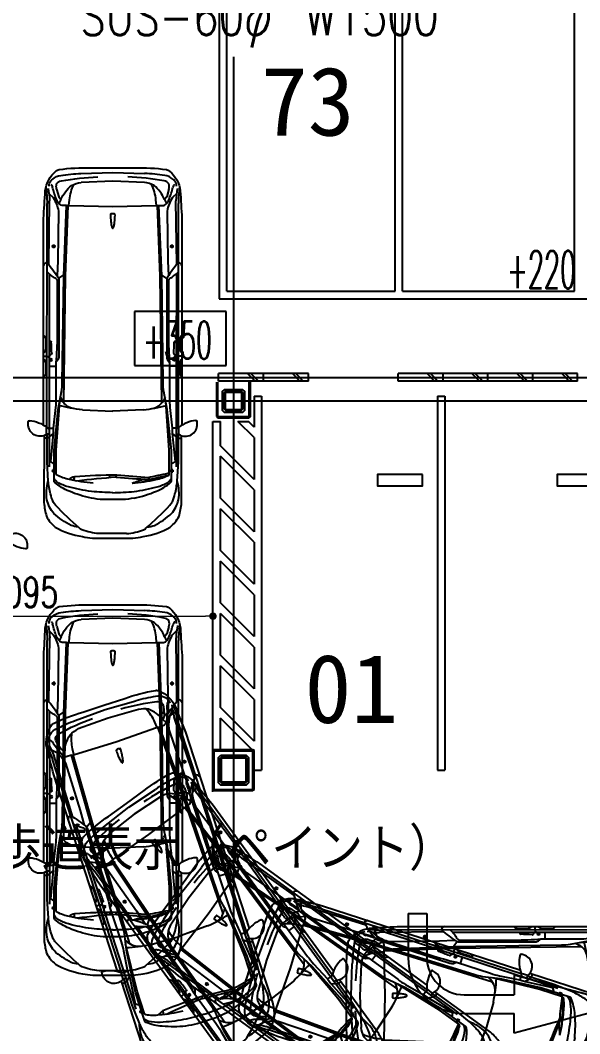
# Model space of a CAD drawing. Header units: millimetres. Extents: x 3721 to 423725, y 3529 to 115772.
# Drawn here: x 45765 to 53244, y 50034 to 63582 of the extents above; entities that cross this region are included whole.
import ezdxf
from ezdxf.enums import TextEntityAlignment as Align

# ---------------------------------------------------------------- set-up
doc = ezdxf.new("R2010")
doc.units = ezdxf.units.MM
doc.header["$LTSCALE"] = 0.2
doc.header["$PDMODE"] = 1
doc.linetypes.add('CENTER', pattern=[50.8, 31.75, -6.35, 6.35, -6.35])
doc.layers.get('Defpoints').update_dxf_attribs({"color": 40})
for name, color, linetype in [('0-1', 7, 'Continuous'), ('92 設備記述', 3, 'Continuous'), ('A_建築（下図）', 8, 'Continuous'), ('A_緑地', 3, 'Continuous')]:
    doc.layers.add(name, color=color, linetype=linetype)
doc.layers.add('A_寸法', color=1, linetype='Continuous', lineweight=9, true_color=0xff0000)
doc.layers.add('改修記述', color=1, linetype='Continuous', lineweight=9, true_color=0xff0000)
doc.layers.add('A_通芯', color=8, linetype='Continuous', plot=False)
doc.styles.add('Dim', font='simplex.shx', dxfattribs={"width": 0.7, "bigfont": 'extfont2.shx'})
doc.styles.get("Standard").update_dxf_attribs({"font": 'simplex.shx', "width": 0.8, "height": 700, "bigfont": 'extfont2.shx'})
doc.styles.add('Standard-A', font='romans.shx', dxfattribs={"bigfont": 'extfont2.shx'})
doc.styles.add('ゴシック', font='MS Gothic.ttf', dxfattribs={"height": 4})
doc.styles.add('スタイル1', font='MS PGothic.ttf')
doc.dimstyles.new('1-200', dxfattribs={"dimscale": 200, "dimtxt": 3, "dimasz": 1, "dimexe": 1, "dimexo": 1, "dimgap": 1, "dimtad": 1, "dimdec": 0, "dimtxsty": 'Dim', "dimblk": 'DOT', "dimcen": 2.5, "dimadec": 0, "dimazin": 0, "dimtfac": 1, "dimtdec": 0, "dimtix": 1, "dimtmove": 2, "dimatfit": 3, "dimldrblk": '引出線', "dimfxl": 1, "dimlwd": -1, "dimlwe": -1, "dimarcsym": 0})

# ---------------------------------------------------------------- blocks, each defined once
blk = doc.blocks.new('_Dot')
at = {"color": 0, "linetype": 'ByBlock', "lineweight": -2}
blk.add_line((-0.5, 0), (-1, 0), dxfattribs=at)
at = {"color": 0, "linetype": 'ByBlock', "const_width": 0.5}
blk.add_lwpolyline([(-0.25, 0, 1), (0.25, 0, 1)], format="xyb", close=True, dxfattribs=at)
blk = doc.blocks.new('*D4')
at = {"layer": 'A_寸法', "color": 0, "transparency": 16777216}
for p, q in [((43246, 54616), (43246, 55616)), ((43346, 55616), (48241, 55616)), ((48341, 54616), (48341, 55616))]:
    blk.add_line(p, q, dxfattribs=at)
at = {"layer": 'Defpoints', "color": 0, "transparency": 16777216}
for p in [(48341, 55616), (43246, 54616), (48341, 54616)]:
    blk.add_point(p, dxfattribs=at)
at = {"layer": 'A_寸法', "color": 0, "transparency": 16777216, "xscale": 100, "yscale": 100, "zscale": 100, "rotation": 180}
blk.add_blockref('_Dot', (43246, 55616), dxfattribs=at)
at = {"layer": 'A_寸法', "color": 0, "transparency": 16777216, "xscale": 100, "yscale": 100, "zscale": 100}
blk.add_blockref('_Dot', (48341, 55616), dxfattribs=at)
at = {"layer": 'A_寸法', "color": 0, "transparency": 16777216, "insert": (45793, 55936), "char_height": 400, "attachment_point": 5, "style": 'Dim'}
blk.add_mtext('5095', dxfattribs=at)
blk = doc.blocks.new('引出線')
at = {"color": 0, "linetype": 'ByBlock'}
for points in [[(0, 0), (-1.96, -0.4)], [(-1, 0), (0, 0)]]:
    blk.add_lwpolyline(points, dxfattribs=at)
blk = doc.blocks.new('ミニバン-軌跡(CAD素材.com)')
at = {"color": 0, "linetype": 'ByBlock', "lineweight": -2}
for p, q in [((-768, -777), (-784, -803)), ((768, -777), (784, -803)), ((-848, -1033), (-795, -996)), ((-796, -1398), (-834, -1023)), ((848, -1033), (795, -996)), ((796, -1398), (834, -1023)), ((-879, -1479), (-878, -4475)), ((-765, -1745), (-796, -1472)), ((765, -1745), (796, -1472)), ((879, -1479), (878, -4475)), ((-700, -1879), (-677, -1840)), ((700, -1879), (677, -1840)), ((-848, -2299), (-760, -2299)), ((848, -2299), (760, -2299)), ((-723, -3470), (-653, -3521)), ((723, -3470), (653, -3521)), ((-855, -3657), (-844, -4509)), ((855, -3657), (844, -4509)), ((-856, -4608), (-798, -4552)), ((856, -4608), (798, -4552))]:
    blk.add_line(p, q, dxfattribs=at)
for points in [[(918, -1372), (919, -475, 0.052869), (886, -293, 0.099297), (769, -149, 0.09505), (406, -21, 0.019204), (270, 0), (0, 0), (-270, 0, 0.019204), (-406, -21, 0.09505), (-769, -149, 0.099297), (-886, -293, 0.052869), (-919, -475), (-918, -1372)], [(-444, -133, 0.023131), (-765, -442)], [(-185, -60, 0.063251), (-413, -112, 0.134396), (-444, -133)], [(185, -60, -0.063251), (413, -112, -0.134396), (444, -133)], [(444, -133, -0.023131), (765, -442)], [(-557, -171, 0.075459), (-787, -329)], [(-461, -152, 0.104508), (-557, -171)], [(461, -152, -0.104508), (557, -171)], [(557, -171, -0.075459), (787, -329)], [(-787, -329, 0.114979), (-879, -511)], [(787, -329, -0.114979), (879, -511)], [(-879, -511, 0.118345), (-862, -763)], [(-797, -487, 0.039053), (-832, -591)], [(-765, -442, 0.066416), (-797, -487)], [(-286, -534, 0.049595), (-583, -628)], [(-286, -534, -0.024842), (-131, -515), (131, -515, -0.024842), (286, -534)], [(286, -534, -0.049595), (583, -628)], [(765, -442, -0.066416), (797, -487)], [(797, -487, -0.039053), (832, -591)], [(879, -511, -0.118345), (862, -763)], [(-832, -591, 0.044996), (-862, -763)], [(-583, -628, 0.082206), (-774, -744)], [(-285, -624, 0.029208), (-593, -685)], [(3, -608, 0.020061), (-285, -624)], [(-3, -608, -0.020061), (285, -624)], [(285, -624, -0.029208), (593, -685)], [(583, -628, -0.082206), (774, -744)], [(832, -591, -0.044996), (862, -763)], [(-774, -744, 0.192364), (-784, -766), (-784, -1170), (-729, -1719), (-683, -1959, -0.039646), (-674, -2078), (-654, -3505), (-618, -4448), (-678, -4448, 0.139659), (-705, -4458)], [(-736, -746, 0.111729), (-768, -777)], [(-578, -785, 0.087848), (-747, -843)], [(-741, -839, 0.022817), (-396, -750)], [(-738, -863, 0.006527), (-464, -807)], [(-593, -685, 0.061966), (-736, -746)], [(-260, -736, 0.043599), (-578, -785)], [(-483, -784, 0.663778), (-483, -805)], [(-47, -814, 0.001878), (-483, -784)], [(-483, -805, 0.007881), (-56, -841)], [(-260, -736, 0.000004), (-412, -789)], [(-47, -814, 0.014985), (480, -762)], [(260, -736, -0.043599), (578, -785)], [(521, -770, 0.131765), (513, -821)], [(513, -821, 0.142979), (585, -785)], [(578, -785, -0.087848), (747, -843)], [(593, -685, -0.061966), (736, -746)], [(774, -744, -0.192364), (784, -766), (784, -1170), (729, -1719), (683, -1959, 0.039646), (674, -2078), (654, -3505), (618, -4448), (678, -4448, -0.139659), (705, -4458)], [(736, -746, -0.111729), (768, -777)], [(-747, -843, 0.237041), (-756, -860), (-756, -1178), (-709, -1826)], [(-741, -839, 1.129216), (-738, -863)], [(-56, -841, 0.018457), (513, -821)], [(-42, -842, 0.321709), (-47, -814)], [(42, -842, -0.321709), (47, -814)], [(747, -843, -0.237041), (756, -860), (756, -1178), (709, -1826)], [(-884, -1389, 0.612974), (-1130, -1526)], [(-1112, -1571, 0.151023), (-884, -1482)], [(884, -1389, -0.612974), (1130, -1526)], [(1112, -1571, -0.151023), (884, -1482)], [(-1130, -1526, 0.012388), (-1129, -1559)], [(-1129, -1559, 0.209008), (-1125, -1566, 0.243697), (-1106, -1570)], [(925, -1511), (925, -4272, 0.003581), (903, -4644, -0.18611), (760, -4905, -0.124913), (717, -4927, -0.044534), (294, -4950), (0, -4950), (-294, -4950, -0.044534), (-717, -4927, -0.124913), (-760, -4905, -0.18611), (-903, -4644, 0.003581), (-925, -4272), (-925, -1511)], [(1129, -1559, -0.209008), (1125, -1566, -0.243697), (1106, -1570)], [(1130, -1526, -0.012388), (1129, -1559)], [(-732, -2383), (-759, -2350), (-759, -1872, 0.025803), (-765, -1745)], [(-406, -1716, 0.038748), (-719, -1774)], [(-528, -1733, 0.220886), (-677, -1840)], [(406, -1716, -0.038748), (719, -1774)], [(528, -1733, -0.220886), (677, -1840)], [(732, -2383), (759, -2350), (759, -1872, -0.025803), (765, -1745)], [(-896, -2341), (-896, -2196, 0.181417), (-925, -2157)], [(896, -2341), (896, -2196, -0.181417), (925, -2157)], [(-925, -2393, 0.183158), (-896, -2341)], [(-820, -2455, 0.165512), (-824, -2453, -0.368802), (-847, -2435)], [(-744, -2706, 0.019432), (-759, -2350)], [(-721, -3457), (-722, -2429, 0.112466), (-732, -2383)], [(721, -3457), (722, -2429, -0.112466), (732, -2383)], [(744, -2706, -0.019432), (759, -2350)], [(820, -2455, -0.165512), (824, -2453, 0.368802), (847, -2435)], [(925, -2393, -0.183158), (896, -2341)], [(-925, -2712, 0.264173), (-895, -2647), (-895, -2535, 0.220154), (-925, -2475)], [(-815, -2468, 0.003531), (-822, -2624)], [(-815, -2468, 0.079659), (-816, -2463, 0.052837), (-820, -2455)], [(815, -2468, -0.079659), (816, -2463, -0.052837), (820, -2455)], [(815, -2468, -0.003531), (822, -2624)], [(925, -2712, -0.264173), (895, -2647), (895, -2535, -0.220154), (925, -2475)], [(-848, -2613, 0.254892), (-830, -2634, 0.317547), (-822, -2624)], [(-762, -3470, 0.215143), (-744, -3439), (-744, -2706)], [(762, -3470, -0.215143), (744, -3439), (744, -2706)], [(848, -2613, -0.254892), (830, -2634, -0.317547), (822, -2624)], [(-762, -3470, 0.059646), (-878, -3560)], [(-873, -3679, 0.027868), (-731, -3487)], [(-731, -3487, 0.103073), (-721, -3457)], [(731, -3487, -0.103073), (721, -3457)], [(873, -3679, -0.027868), (731, -3487)], [(762, -3470, -0.059646), (878, -3560)], [(-924, -3643, 0.25143), (-887, -3683, 0.253897), (-873, -3679)], [(924, -3643, -0.25143), (887, -3683, -0.253897), (873, -3679)], [(-798, -4552, 0.095647), (-726, -4373)], [(-705, -4458, 0.11588), (-753, -4530)], [(-585, -4448), (-578, -4524, 0.086235), (-520, -4729)], [(585, -4448), (578, -4524, -0.086235), (520, -4729)], [(705, -4458, -0.11588), (753, -4530)], [(798, -4552, -0.095647), (726, -4373)], [(-894, -4690, 0.032499), (-878, -4475)], [(-865, -4675, 0.038674), (-844, -4509)], [(-753, -4530, 0.032255), (-805, -4692)], [(-692, -4525, 0.121051), (-552, -4714)], [(692, -4525, -0.121051), (552, -4714)], [(753, -4530, -0.032255), (805, -4692)], [(865, -4675, -0.038674), (844, -4509)], [(894, -4690, -0.032499), (878, -4475)], [(-852, -4704, 0.097934), (-847, -4746, 0.112896), (-802, -4800)], [(-827, -4729, 0.138524), (-805, -4692)], [(-750, -4663, 0.135715), (-750, -4736)], [(-750, -4736, 0.210251), (-687, -4775)], [(-552, -4714, 0.08634), (-423, -4755)], [(552, -4714, -0.08634), (423, -4755)], [(750, -4736, -0.210251), (687, -4775)], [(750, -4663, -0.135715), (750, -4736)], [(852, -4704, -0.097934), (847, -4746, -0.112896), (802, -4800)], [(827, -4729, -0.138524), (805, -4692)], [(-802, -4800, 0.164039), (-694, -4848)], [(-694, -4848, 0.03209), (-426, -4874)], [(-687, -4775, 0.037713), (-200, -4830)], [(687, -4775, -0.037713), (200, -4830)], [(694, -4848, -0.03209), (426, -4874)], [(802, -4800, -0.164039), (694, -4848)]]:
    blk.add_lwpolyline(points, format="xyb", dxfattribs=at)
for points in [[(-185, -60), (-67, -60), (67, -60), (185, -60)], [(-862, -763), (-878, -1019), (-878, -1389)], [(862, -763), (878, -1019), (878, -1389)], [(-850, -3534), (-848, -2420), (-848, -952)], [(850, -3534), (848, -2420), (848, -952)], [(-848, -1472), (-796, -1472), (-796, -1398), (-848, -1353), (-878, -1335), (-918, -1335)], [(848, -1472), (796, -1472), (796, -1398), (848, -1353), (878, -1335), (918, -1335)], [(-848, -1389), (-884, -1389), (-884, -1482), (-848, -1463)], [(848, -1389), (884, -1389), (884, -1482), (848, -1463)], [(-406, -1716), (3, -1699)], [(406, -1716), (-3, -1699)], [(-655, -1809), (-632, -3504), (-596, -4448)], [(655, -1809), (632, -3504), (596, -4448)], [(-924, -2432), (-878, -2432), (-848, -2420)], [(924, -2432), (878, -2432), (848, -2420)], [(-726, -4373), (-735, -3708), (-744, -3507)], [(726, -4373), (735, -3708), (744, -3507)], [(618, -4448), (578, -4448), (0, -4435), (-578, -4448), (-618, -4448)], [(-750, -4663), (-721, -4564), (-692, -4525), (-719, -4472)], [(750, -4663), (721, -4564), (692, -4525), (719, -4472)], [(426, -4874), (0, -4890), (-426, -4874)], [(-423, -4755), (0, -4771), (423, -4755)]]:
    blk.add_lwpolyline(points, dxfattribs=at)
blk.add_ellipse((-825, -2384), major_axis=(17, 0.3), ratio=0.749907, dxfattribs=at)
at = {"color": 0, "linetype": 'ByBlock', "lineweight": -2, "extrusion": (0, 0, -1)}
blk.add_ellipse((825, -2384), major_axis=(-17, 0.3), ratio=0.749907, dxfattribs=at)
at = {"color": 0, "linetype": 'ByBlock', "lineweight": -2}
blk.add_rational_spline([(0, -4336), (-16, -4336), (-30, -4330), (-29, -4143), (0, -4143), (29, -4143), (30, -4330), (16, -4336), (0, -4336)], [0.955281028926, 0.955261294131, 1, 0.71816190257, 0.999863470606, 0.71816190257, 1, 0.955261294131, 0.955281028926], degree=2, knots=[0, 0, 0, 0.426343, 0.426343, 1.965444, 1.965444, 3.504545, 3.504545, 3.930888, 3.930888, 3.930888], dxfattribs=at)
at = {"layer": 'Defpoints', "color": 5}
for points in [[(-765, -900), (-815, -900)], [(-790, -925), (-790, -875)], [(815, -900), (765, -900)], [(790, -925), (790, -875)], [(-765, -3900), (-815, -3900)], [(-790, -3925), (-790, -3875)], [(815, -3900), (765, -3900)], [(790, -3925), (790, -3875)]]:
    blk.add_lwpolyline(points, dxfattribs=at)
for centre in [(-790, -900), (790, -900), (-790, -3900), (790, -3900)]:
    blk.add_circle(centre, 15, dxfattribs=at)

msp = doc.modelspace()

# ---------------------------------------------------------------- hatches: boundary and pattern name
at = {"layer": 'A_緑地', "lineweight": 5}
h = msp.add_hatch(dxfattribs=at)
h.set_pattern_fill('ANSI31', color=8, scale=80)
h.set_pattern_definition([(45, (-128275.32, -11562.6), (-179.60512, 179.60512), [])])
edge = h.paths.add_edge_path()
edge.add_line((83157.9, 74562.2), (83157.9, 64762.2))
edge.add_line((83157.9, 64762.2), (82174.5, 64762.2))
edge.add_line((82174.5, 64762.2), (82174.5, 60008.5))
edge.add_line((82174.5, 60008.5), (85170, 60008.5))
edge.add_line((85170, 60008.5), (83260.6, 73913.2))
edge.add_line((83260.6, 73913.2), (83405.9, 73933.1))
edge.add_line((83405.9, 73933.1), (82207.9, 82870.6))
edge.add_line((82207.9, 82870.6), (82077.5, 82852.4))
edge.add_line((82077.5, 82852.4), (80985.7, 90661.9))
edge.add_line((80985.7, 90661.9), (81115.3, 90732.8))
edge.add_line((81115.3, 90732.8), (80130, 91599.2))
edge.add_line((80130, 91599.2), (63680.2, 91722.9))
edge.add_line((63680.2, 91722.9), (51830.5, 91811.9))
edge.add_arc((51824.4, 90961.9), 850, 89.59182, 180.00049)
edge.add_line((50974.4, 90961.9), (50974.5, 86512.3))
edge.add_arc((51324.5, 86512.3), 350, 180.00049, 270)
edge.add_line((51324.5, 86162.3), (51774.5, 86162.3))
edge.add_line((51774.5, 86162.3), (51774.5, 90162.2))
edge.add_line((51774.5, 90162.2), (79624.5, 90162.2))
edge.add_line((79624.5, 90162.2), (79624.5, 86162.2))
edge.add_line((79624.5, 86162.2), (80757.9, 86162.2))
edge.add_line((80757.9, 86162.2), (80757.9, 76462.2))
edge.add_line((80757.9, 76462.2), (49557.9, 76462.1))
edge.add_line((49557.9, 76462.1), (49557.9, 74562.2))
edge.add_line((49557.9, 74562.2), (83157.9, 74562.2))

# ---------------------------------------------------------------- linework, layer by layer
at = {"layer": '0-1', "color": 8, "linetype": 'Continuous'}
for p, q in [((48424.5, 64912.1), (48424.5, 59858.4)), ((48524.5, 59958.4), (48524.5, 64912.1)), ((50774.5, 59958.4), (50774.5, 64912.1)), ((50874.5, 59958.4), (50874.5, 64912.1)), ((53174.5, 59958.5), (53174.5, 64912.2)), ((48524.5, 59958.5), (50774.5, 59958.5)), ((50874.5, 59958.5), (53174.5, 59958.5)), ((48424.5, 59858.5), (82024.5, 59858.5)), ((48517, 59687.7), (47290.5, 59687.7)), ((47290.5, 59687.7), (47290.5, 58967.7)), ((48517, 58967.7), (48517, 59687.7)), ((47290.5, 58967.7), (48517, 58967.7))]:
    msp.add_line(p, q, dxfattribs=at)
at = {"layer": '92 設備記述', "color": 8}
for p, q in [((50948.8, 51642.4), (50948.8, 51054.9)), ((50948.8, 51642.4), (51198.8, 51642.4)), ((51198.8, 51642.4), (51198.8, 51054.9)), ((53821.1, 50429.9), (52369.3, 50818.9)), ((52369.3, 50818.9), (52369.3, 50554.9)), ((51698.8, 50554.9), (52369.3, 50554.9)), ((53821.1, 50429.9), (52369.3, 50040.9)), ((51698.8, 50304.9), (52369.3, 50304.9)), ((52369.3, 50040.9), (52369.3, 50304.9))]:
    msp.add_line(p, q, dxfattribs=at)
for radius in [750, 500]:
    msp.add_arc((51698.8, 51054.9), radius, 180, 270, dxfattribs=at)
at = {"layer": 'A_建築（下図）', "linetype": 'Continuous'}
for p, q in [((48415.9, 58758.5), (48415.9, 58858.5)), ((49015.9, 58858.5), (48415.9, 58858.5)), ((48803.3, 58858.5), (48903.3, 58758.5)), ((48847.6, 58858.5), (48947.6, 58758.5)), ((49015.9, 58758.5), (49015.9, 58858.5)), ((49015.9, 58758.5), (49015.9, 58858.5)), ((49615.9, 58858.5), (49015.9, 58858.5)), ((49403.3, 58858.5), (49503.3, 58758.5)), ((49447.6, 58858.5), (49547.6, 58758.5)), ((49615.9, 58758.5), (49615.9, 58858.5)), ((53215.9, 58858.5), (50815.9, 58858.5)), ((50815.9, 58758.5), (50815.9, 58858.5)), ((51203.3, 58858.5), (51303.3, 58758.5)), ((51247.6, 58858.5), (51347.6, 58758.5)), ((51415.9, 58758.5), (51415.9, 58858.5)), ((51803.3, 58858.5), (51903.3, 58758.5)), ((51847.6, 58858.5), (51947.6, 58758.5)), ((52015.9, 58758.5), (52015.9, 58858.5)), ((52403.3, 58858.5), (52503.3, 58758.5)), ((52447.6, 58858.5), (52547.6, 58758.5)), ((52615.9, 58758.5), (52615.9, 58858.5)), ((53003.3, 58858.5), (53103.3, 58758.5)), ((53047.6, 58858.5), (53147.6, 58758.5)), ((53215.9, 58758.5), (53215.9, 58858.5)), ((48390.9, 58283.5), (48390.9, 58743.5)), ((48400.9, 58278.5), (48400.9, 58743.5)), ((48406.9, 58284.5), (48406.9, 58743.5)), ((49015.9, 58758.5), (48415.9, 58758.5)), ((48824.9, 58284.5), (48824.9, 58743.5)), ((48830.9, 58278.5), (48830.9, 58743.5)), ((48840.9, 58283.5), (48840.9, 58743.5)), ((49615.9, 58758.5), (49015.9, 58758.5)), ((53215.9, 58758.5), (50815.9, 58758.5)), ((48890.9, 58558.5), (48890.9, 58144.4)), ((48890.9, 58558.5), (48990.9, 58558.5)), ((48990.9, 58558.5), (48990.9, 53558.5)), ((51340.9, 58558.5), (51340.9, 53558.5)), ((51340.9, 58558.5), (51440.9, 58558.5)), ((51440.9, 58558.5), (51440.9, 53558.5)), ((48390.9, 58283.5), (48405.9, 58268.5)), ((48400.9, 58284.5), (48824.9, 58284.5)), ((48400.9, 58278.5), (48830.9, 58278.5)), ((48405.9, 58268.5), (48825.9, 58268.5)), ((48840.9, 58283.5), (48825.9, 58268.5)), ((48340.9, 53368.5), (48340.9, 58219.5)), ((48340.9, 58219.5), (48440.9, 58219.5)), ((48440.9, 57894.4), (48440.9, 58219.5)), ((48890.9, 58003), (48674.3, 58219.5)), ((48674.3, 58219.5), (48815.7, 58219.5)), ((48890.9, 58144.4), (48815.7, 58219.5)), ((48890.9, 58003), (48890.9, 57444.4)), ((48890.9, 57444.4), (48440.9, 57894.4)), ((48440.9, 57194.4), (48440.9, 57753)), ((48890.9, 57303), (48440.9, 57753)), ((48890.9, 56744.4), (48440.9, 57194.4)), ((48890.9, 57303), (48890.9, 56744.4)), ((48440.9, 56494.4), (48440.9, 57053)), ((48890.9, 56603), (48440.9, 57053)), ((48890.9, 56044.4), (48440.9, 56494.4)), ((48890.9, 56603), (48890.9, 56044.4)), ((48440.9, 55794.4), (48440.9, 56353)), ((48890.9, 55903), (48440.9, 56353)), ((48890.9, 55903), (48890.9, 55344.4)), ((48890.9, 55344.4), (48440.9, 55794.4)), ((48440.9, 55094.4), (48440.9, 55653)), ((48890.9, 55203), (48440.9, 55653)), ((48890.9, 55203), (48890.9, 54644.4)), ((48890.9, 54644.4), (48440.9, 55094.4)), ((48440.9, 54394.4), (48440.9, 54953)), ((48890.9, 54503), (48440.9, 54953)), ((48890.9, 54503), (48890.9, 53944.4)), ((48340.9, 53268.5), (48340.9, 54353)), ((48890.9, 53944.4), (48440.9, 54394.4)), ((48440.9, 53833.5), (48440.9, 54253)), ((48860.3, 53833.5), (48440.9, 54253)), ((48355.9, 53833.5), (48340.9, 53818.5)), ((48340.9, 53298.5), (48340.9, 53818.5)), ((48350.9, 53823.5), (48880.9, 53823.5)), ((48350.9, 53293.5), (48350.9, 53823.5)), ((48350.9, 53817.5), (48874.9, 53817.5)), ((48355.9, 53833.5), (48875.9, 53833.5)), ((48356.9, 53299.5), (48356.9, 53817.5)), ((48874.9, 53299.5), (48874.9, 53817.5)), ((48875.9, 53833.5), (48890.9, 53818.5)), ((48880.9, 53293.5), (48880.9, 53823.5)), ((48890.9, 53298.5), (48890.9, 53818.5)), ((48890.9, 53558.5), (48990.9, 53558.5)), ((51340.9, 53558.5), (51440.9, 53558.5)), ((48340.9, 53298.5), (48355.9, 53283.5)), ((48350.9, 53299.5), (48874.9, 53299.5)), ((48350.9, 53293.5), (48880.9, 53293.5)), ((48355.9, 53283.5), (48875.9, 53283.5)), ((48890.9, 53298.5), (48875.9, 53283.5))]:
    msp.add_line(p, q, dxfattribs=at)
at = {"layer": 'A_建築（下図）'}
for points in [[(48490.9, 58343.5), (48740.9, 58343.5), (48765.9, 58368.5), (48765.9, 58618.5), (48740.9, 58643.5), (48490.9, 58643.5), (48465.9, 58618.5), (48465.9, 58368.5), (48490.9, 58343.5)], [(48445.9, 53758.5), (48785.9, 53758.5), (48815.9, 53728.5), (48815.9, 53388.5), (48785.9, 53358.5), (48445.9, 53358.5), (48415.9, 53388.5), (48415.9, 53728.5), (48445.9, 53758.5)]]:
    msp.add_lwpolyline(points, close=True, dxfattribs=at)
at = {"layer": 'A_建築（下図）', "linetype": 'Continuous'}
for points in [[(48507.9, 58368.5), (48723.9, 58368.5), (48740.9, 58385.5), (48740.9, 58601.5), (48723.9, 58618.5), (48507.9, 58618.5), (48490.9, 58601.5), (48490.9, 58385.5), (48507.9, 58368.5)], [(48507.9, 58380.5), (48723.9, 58380.5), (48728.9, 58385.5), (48728.9, 58601.5), (48723.9, 58606.5), (48507.9, 58606.5), (48502.9, 58601.5), (48502.9, 58385.5), (48507.9, 58380.5)], [(51140.9, 57508.5), (50540.9, 57508.5), (50540.9, 57358.5), (51140.9, 57358.5), (51140.9, 57508.5)], [(53540.9, 57508.5), (52940.9, 57508.5), (52940.9, 57358.5), (53540.9, 57358.5), (53540.9, 57508.5)], [(48773.9, 53383.5), (48457.9, 53383.5), (48440.9, 53400.5), (48440.9, 53716.5), (48457.9, 53733.5), (48773.9, 53733.5), (48790.9, 53716.5), (48790.9, 53400.5), (48773.9, 53383.5)], [(48773.9, 53395.5), (48457.9, 53395.5), (48452.9, 53400.5), (48452.9, 53716.5), (48457.9, 53721.5), (48773.9, 53721.5), (48778.9, 53716.5), (48778.9, 53400.5), (48773.9, 53395.5)]]:
    msp.add_lwpolyline(points, close=True, dxfattribs=at)
at = {"layer": 'A_通芯', "color": 8, "linetype": 'CENTER'}
for p, q in [((48615.9, 63091.8), (48615.9, 30053.6)), ((31464, 58808.5), (105471.4, 58808.5)), ((31464, 58493.5), (105471.4, 58493.5))]:
    msp.add_line(p, q, dxfattribs=at)

# ---------------------------------------------------------------- block references
at = {"color": 8, "rotation": 180}
msp.add_blockref('ミニバン-軌跡(CAD素材.com)', (47001.3, 56658.9), dxfattribs=at)
at = {"color": 8}
msp.add_blockref('ミニバン-軌跡(CAD素材.com)', (44728.8, 58086.5), dxfattribs=at)
at = {"layer": 'Defpoints', "color": 8}
for p, rotation in [((47003, 50816.2), 180), ((48412.4, 49717.2), 197.9999999999999), ((50092.5, 49107.6), 216), ((51878.6, 49047.1), 234), ((53596.1, 49541.4), 252), ((55076.8, 50542.3), 270)]:
    msp.add_blockref('ミニバン-軌跡(CAD素材.com)', p, dxfattribs=dict(at, rotation=rotation))

# ---------------------------------------------------------------- texts
at = {"layer": '0-1', "color": 8, "width": 0.5}
for s, p in [('+220', (52272, 60000.3)), ('+350', (47406.3, 59058.7))]:
    msp.add_text(s, height=500, rotation=359.84, dxfattribs=at).set_placement(p)
at = {"layer": '92 設備記述', "color": 8, "style": 'Standard-A', "width": 0.8}
msp.add_text('SUS-60φ\u3000W1500', height=500, dxfattribs=at).set_placement((46563.8, 63633), align=Align.MIDDLE_LEFT)
at = {"layer": 'Defpoints', "color": 8, "style": 'ゴシック'}
for s, p in [('73', (48981.8, 62039.5)), ('01', (49565.6, 54188.9))]:
    msp.add_text(s, height=920, dxfattribs=at).set_placement(p)
at = {"layer": '改修記述', "style": 'スタイル1', "width": 0.9}
msp.add_text('歩道表示（ペイント）', height=500, dxfattribs=at).set_placement((45437.4, 52525.5), align=Align.MIDDLE_LEFT)

# ---------------------------------------------------------------- dimensions: what is measured, and where the dimension line sits
at = {"layer": 'A_寸法', "color": 8}
dim = msp.add_linear_dim(base=(48340.9, 55616), p1=(43245.9, 54616.2), p2=(48340.9, 54616.2), dimstyle='1-200', override={"dimtxt": 2, "dimasz": 0.5, "dimexe": 0, "dimexo": 0, "dimgap": 0.6}, dxfattribs=at)
dim.commit()
dim.dimension.update_dxf_attribs({"geometry": '*D4', "text_midpoint": (45793.4, 55936)})

doc.saveas('drawing.dxf')
